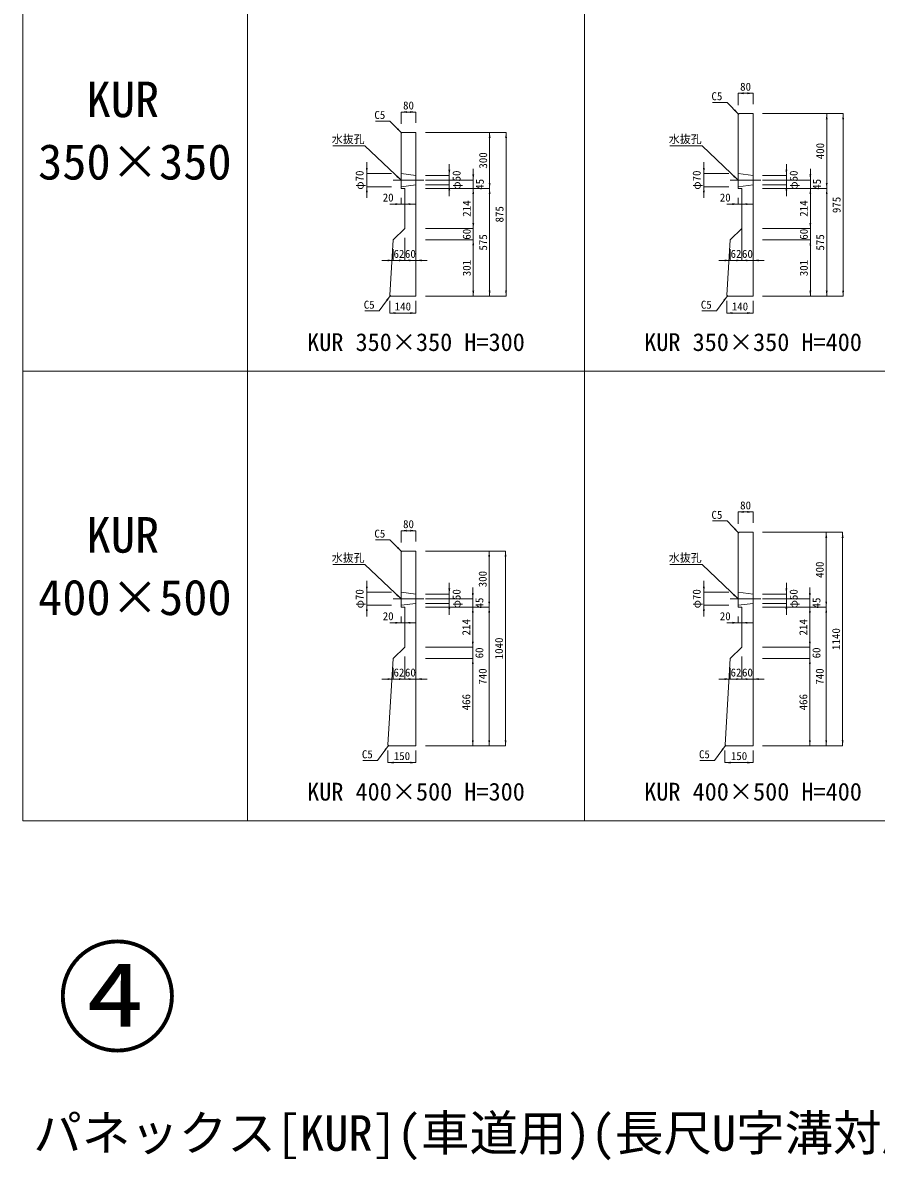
# Model space of a CAD drawing. Units: millimetres at full size, sheet at 1:40. Extents: x 86 to 35886, y -15691 to 10257.
# Drawn here: x 18686 to 23244, y -1812 to 4260 of the extents above; entities that cross this region are included whole.
import ezdxf
from ezdxf.enums import TextEntityAlignment as Align

# ---------------------------------------------------------------- set-up
doc = ezdxf.new("R2010")
doc.units = ezdxf.units.MM
doc.header["$LTSCALE"] = 40
doc.linetypes.add('DASHED', pattern=[7.5, 6, -1.5])
doc.linetypes.add('USER1', pattern=[28.575, 19.05, -3.175, 3.175, -3.175])
for name, color, linetype, lineweight in [('0_2', 7, 'USER1', 5), ('パネックスKUR', 2, 'Continuous', 20), ('図枠', 5, 'Continuous', 13), ('寸法線', 7, 'Continuous', 13), ('引出線', 4, 'Continuous', 13), ('補助線', 8, 'USER1', 13)]:
    doc.layers.add(name, color=color, linetype=linetype, lineweight=lineweight)
doc.layers.add('文字', color=7, linetype='Continuous')
doc.styles.add('ＭＳ ゴシック', font='')
doc.styles.get('ＭＳ ゴシック').set_extended_font_data('MS Gothic')

# ---------------------------------------------------------------- blocks, each defined once
blk = doc.blocks.new('filled_arrow')
at = {"color": 0, "linetype": 'Continuous', "lineweight": -2}
blk.add_solid([(7.5, 1.25), (0, 0), (7.5, -1.25)], dxfattribs=at)

msp = doc.modelspace()

# ---------------------------------------------------------------- linework, layer by layer
at = {"layer": '0_2'}
for p, q in [((20664.37, 3420), (20828.09, 3420)), ((22464.37, 3420), (22628.09, 3420)), ((20664.37, 1185), (20828.09, 1185)), ((22464.37, 1185), (22628.09, 1185))]:
    msp.add_line(p, q, dxfattribs=at)
at = {"layer": 'パネックスKUR'}
for p, q in [((22506.23, 3770), (22511.23, 3775)), ((22506.23, 3770), (22506.23, 3375)), ((22586.23, 3775), (22511.23, 3775)), ((22586.23, 3775), (22586.23, 2800)), ((20706.23, 3670), (20711.23, 3675)), ((20706.23, 3670), (20706.23, 3375)), ((20786.23, 3675), (20711.23, 3675)), ((20786.23, 3675), (20786.23, 2800)), ((20726.23, 3375), (20706.23, 3375)), ((20726.23, 3375), (20726.23, 3161)), ((22526.23, 3375), (22506.23, 3375)), ((22526.23, 3375), (22526.23, 3161)), ((20726.23, 3161), (20664.23, 3101)), ((22526.23, 3161), (22464.23, 3101)), ((20664.23, 3101), (20646.53, 2804.99)), ((22464.23, 3101), (22446.53, 2804.99)), ((20651.23, 2800), (20646.53, 2804.99)), ((20786.23, 2800), (20651.23, 2800)), ((22451.23, 2800), (22446.53, 2804.99)), ((22586.23, 2800), (22451.23, 2800)), ((22506.23, 1535), (22511.23, 1540)), ((22506.23, 1535), (22506.23, 1140)), ((22586.23, 1540), (22511.23, 1540)), ((22586.23, 1540), (22586.23, 400)), ((20706.23, 1435), (20711.23, 1440)), ((20706.23, 1435), (20706.23, 1140)), ((20786.23, 1440), (20711.23, 1440)), ((20786.23, 1440), (20786.23, 400)), ((20726.23, 1140), (20706.23, 1140)), ((20726.23, 1140), (20726.23, 926)), ((22526.23, 1140), (22506.23, 1140)), ((22526.23, 1140), (22526.23, 926)), ((20726.23, 926), (20664.23, 866)), ((22526.23, 926), (22464.23, 866)), ((20664.23, 866), (20636.53, 404.99)), ((22464.23, 866), (22436.53, 404.99)), ((20641.23, 400), (20636.53, 404.99)), ((20786.23, 400), (20641.23, 400)), ((22441.23, 400), (22436.53, 404.99)), ((22586.23, 400), (22441.23, 400))]:
    msp.add_line(p, q, dxfattribs=at)
at = {"layer": 'パネックスKUR', "linetype": 'DASHED', "lineweight": 5}
for p, q in [((20706.23, 3455), (20786.23, 3445)), ((22506.23, 3455), (22586.23, 3445)), ((20706.23, 3385), (20786.23, 3395)), ((22506.23, 3385), (22586.23, 3395)), ((20706.23, 1220), (20786.23, 1210)), ((22506.23, 1220), (22586.23, 1210)), ((20706.23, 1150), (20786.23, 1160)), ((22506.23, 1150), (22586.23, 1160))]:
    msp.add_line(p, q, dxfattribs=at)
at = {"layer": '図枠'}
for p, q in [((18686.23, 9000), (18686.23, 0)), ((19886.23, 9000), (19886.23, 0)), ((21686.23, 9000), (21686.23, 0)), ((18686.23, 2400), (34286.23, 2400)), ((18686.23, 2400), (34286.23, 2400)), ((18686.23, 0), (34286.23, 0))]:
    msp.add_line(p, q, dxfattribs=at)
at = {"layer": '寸法線'}
for p, q in [((22506.23, 3883.55), (22586.23, 3883.55)), ((22506.23, 3820), (22506.23, 3883.55)), ((22586.23, 3825), (22586.23, 3883.55)), ((20706.23, 3783.55), (20786.23, 3783.55)), ((20706.23, 3720), (20706.23, 3783.55)), ((20786.23, 3725), (20786.23, 3783.55)), ((22636.23, 3775), (23067.07, 3775)), ((22636.23, 3775), (22979.57, 3775)), ((22979.57, 3375), (22979.57, 3775)), ((23067.07, 2800), (23067.07, 3775)), ((20836.23, 3675), (21267.07, 3675)), ((20836.23, 3675), (21179.57, 3675)), ((21179.57, 3375), (21179.57, 3675)), ((21267.07, 2800), (21267.07, 3675)), ((20523.62, 3325), (20523.62, 3515)), ((20964.15, 3335), (20964.15, 3505)), ((21092.07, 3315), (21092.07, 3480)), ((22323.62, 3325), (22323.62, 3515)), ((22764.15, 3335), (22764.15, 3505)), ((22892.07, 3315), (22892.07, 3480)), ((20656.23, 3455), (20523.62, 3455)), ((20836.23, 3445), (20964.15, 3445)), ((20836.23, 3420), (21092.07, 3420)), ((22456.23, 3455), (22323.62, 3455)), ((22636.23, 3445), (22764.15, 3445)), ((22636.23, 3420), (22892.07, 3420)), ((20656.23, 3385), (20523.62, 3385)), ((20836.23, 3395), (20964.15, 3395)), ((20836.23, 3375), (21179.57, 3375)), ((20836.23, 3375), (21092.07, 3375)), ((20836.23, 3375), (21179.57, 3375)), ((20836.23, 3375), (21092.07, 3375)), ((21092.07, 3375), (21092.07, 3161)), ((21179.57, 3375), (21179.57, 2800)), ((22456.23, 3385), (22323.62, 3385)), ((22636.23, 3395), (22764.15, 3395)), ((22636.23, 3375), (22979.57, 3375)), ((22636.23, 3375), (22892.07, 3375)), ((22636.23, 3375), (22979.57, 3375)), ((22636.23, 3375), (22892.07, 3375)), ((22892.07, 3375), (22892.07, 3161)), ((22979.57, 3375), (22979.57, 2800)), ((20646.23, 3292), (20786.23, 3292)), ((20706.23, 3325), (20706.23, 3292)), ((20726.23, 3325), (20726.23, 3292)), ((22446.23, 3292), (22586.23, 3292)), ((22506.23, 3325), (22506.23, 3292)), ((22526.23, 3325), (22526.23, 3292)), ((21092.07, 3221), (21092.07, 3041)), ((22892.07, 3221), (22892.07, 3041)), ((20836.23, 3161), (21092.07, 3161)), ((20836.23, 3161), (21092.07, 3161)), ((22526.23, 3166), (22526.23, 2991.41)), ((22636.23, 3161), (22892.07, 3161)), ((22636.23, 3161), (22892.07, 3161)), ((20726.23, 3111), (20726.23, 2991.41)), ((20726.23, 3111), (20726.23, 2991.41)), ((20836.23, 3101), (21092.07, 3101)), ((20836.23, 3101), (21092.07, 3101)), ((21092.07, 3101), (21092.07, 2800)), ((22526.23, 3111), (22526.23, 2991.41)), ((22636.23, 3101), (22892.07, 3101)), ((22636.23, 3101), (22892.07, 3101)), ((22892.07, 3101), (22892.07, 2800)), ((20664.23, 3051), (20664.23, 2991.41)), ((20786.23, 3051), (20786.23, 2991.41)), ((22464.23, 3051), (22464.23, 2991.41)), ((22586.23, 3051), (22586.23, 2991.41)), ((20786.23, 2991.41), (20604.23, 2991.41)), ((20666.23, 2991.41), (20846.23, 2991.41)), ((22586.23, 2991.41), (22404.23, 2991.41)), ((22466.23, 2991.41), (22646.23, 2991.41)), ((20836.23, 2800), (21267.07, 2800)), ((20836.23, 2800), (21179.57, 2800)), ((20836.23, 2800), (21092.07, 2800)), ((22636.23, 2800), (23067.07, 2800)), ((22636.23, 2800), (22979.57, 2800)), ((22636.23, 2800), (22892.07, 2800)), ((20646.23, 2775), (20646.23, 2710.43)), ((20786.23, 2775), (20786.23, 2710.43)), ((22446.23, 2775), (22446.23, 2710.43)), ((22586.23, 2775), (22586.23, 2710.43)), ((20646.23, 2710.43), (20786.23, 2710.43)), ((22446.23, 2710.43), (22586.23, 2710.43)), ((22506.23, 1648.55), (22586.23, 1648.55)), ((22506.23, 1585), (22506.23, 1648.55)), ((22586.23, 1590), (22586.23, 1648.55)), ((20706.23, 1548.55), (20786.23, 1548.55)), ((20706.23, 1485), (20706.23, 1548.55)), ((20786.23, 1490), (20786.23, 1548.55)), ((22636.23, 1540), (23064.57, 1540)), ((22636.23, 1540), (22977.07, 1540)), ((22977.07, 1140), (22977.07, 1540)), ((23064.57, 400), (23064.57, 1540)), ((20836.23, 1440), (21264.57, 1440)), ((20836.23, 1440), (21177.07, 1440)), ((21177.07, 1140), (21177.07, 1440)), ((21264.57, 400), (21264.57, 1440)), ((20523.62, 1090), (20523.62, 1280)), ((22323.62, 1090), (22323.62, 1280)), ((20656.23, 1220), (20523.62, 1220)), ((20964.15, 1100), (20964.15, 1270)), ((21089.57, 1080), (21089.57, 1245)), ((22456.23, 1220), (22323.62, 1220)), ((22764.15, 1100), (22764.15, 1270)), ((22889.57, 1080), (22889.57, 1245)), ((20836.23, 1210), (20964.15, 1210)), ((20836.23, 1185), (21089.57, 1185)), ((20836.23, 1160), (20964.15, 1160)), ((22636.23, 1210), (22764.15, 1210)), ((22636.23, 1185), (22889.57, 1185)), ((22636.23, 1160), (22764.15, 1160)), ((20656.23, 1150), (20523.62, 1150)), ((20836.23, 1140), (21177.07, 1140)), ((20836.23, 1140), (21089.57, 1140)), ((20836.23, 1140), (21177.07, 1140)), ((20836.23, 1140), (21089.57, 1140)), ((21089.57, 1140), (21089.57, 926)), ((21177.07, 1140), (21177.07, 400)), ((22456.23, 1150), (22323.62, 1150)), ((22636.23, 1140), (22889.57, 1140)), ((22636.23, 1140), (22977.07, 1140)), ((22636.23, 1140), (22889.57, 1140)), ((22721.23, 1140), (22977.07, 1140)), ((22889.57, 1140), (22889.57, 926)), ((22977.07, 1140), (22977.07, 400)), ((20646.23, 1057), (20786.23, 1057)), ((20706.23, 1090), (20706.23, 1057)), ((20726.23, 1090), (20726.23, 1057)), ((22446.23, 1057), (22586.23, 1057)), ((22506.23, 1090), (22506.23, 1057)), ((22526.23, 1090), (22526.23, 1057)), ((21089.57, 986), (21089.57, 806)), ((22889.57, 986), (22889.57, 806)), ((20836.23, 926), (21089.57, 926)), ((20836.23, 926), (21089.57, 926)), ((22636.23, 926), (22889.57, 926)), ((22636.23, 926), (22889.57, 926)), ((20726.23, 876), (20726.23, 756.41)), ((20726.23, 876), (20726.23, 756.41)), ((20786.23, 876), (20786.23, 756.41)), ((20836.23, 866), (21089.57, 866)), ((20836.23, 866), (21089.57, 866)), ((21089.57, 866), (21089.57, 400)), ((22526.23, 876), (22526.23, 756.41)), ((22526.23, 876), (22526.23, 756.41)), ((22586.23, 876), (22586.23, 756.41)), ((22636.23, 866), (22889.57, 866)), ((22636.23, 866), (22889.57, 866)), ((22889.57, 866), (22889.57, 400)), ((20664.23, 816), (20664.23, 756.41)), ((22464.23, 816), (22464.23, 756.41)), ((20786.23, 756.41), (20604.23, 756.41)), ((20666.23, 756.41), (20846.23, 756.41)), ((22586.23, 756.41), (22404.23, 756.41)), ((22466.23, 756.41), (22646.23, 756.41)), ((20636.23, 375), (20636.23, 310.43)), ((20786.23, 375), (20786.23, 310.43)), ((20836.23, 400), (21264.57, 400)), ((20836.23, 400), (21177.07, 400)), ((20836.23, 400), (21089.57, 400)), ((22436.23, 375), (22436.23, 310.43)), ((22586.23, 375), (22586.23, 310.43)), ((22636.23, 400), (23064.57, 400)), ((22636.23, 400), (22977.07, 400)), ((22636.23, 400), (22889.57, 400)), ((20636.23, 310.43), (20786.23, 310.43)), ((22436.23, 310.43), (22586.23, 310.43))]:
    msp.add_line(p, q, dxfattribs=at)
at = {"layer": '引出線'}
for points in [[(22508.73, 3772.5), (22447.24, 3835.21), (22369.47, 3835.21)], [(20708.73, 3672.5), (20647.24, 3735.21), (20569.47, 3735.21)], [(20706.23, 3420), (20513.77, 3603.45), (20342.03, 3603.45)], [(22506.23, 3420), (22313.77, 3603.45), (22142.03, 3603.45)], [(20648.88, 2802.5), (20590.45, 2722.24), (20512.69, 2722.24)], [(22448.88, 2802.5), (22390.45, 2722.24), (22312.69, 2722.24)], [(22508.73, 1537.5), (22447.24, 1600.21), (22369.47, 1600.21)], [(20708.73, 1437.5), (20647.24, 1500.21), (20569.47, 1500.21)], [(20706.23, 1185), (20513.77, 1368.45), (20342.03, 1368.45)], [(22506.23, 1185), (22313.77, 1368.45), (22142.03, 1368.45)], [(20638.88, 402.5), (20580.45, 322.24), (20502.69, 322.24)], [(22438.88, 402.5), (22380.45, 322.24), (22302.69, 322.24)]]:
    msp.add_lwpolyline(points, dxfattribs=at)

# ---------------------------------------------------------------- block references
at = {"layer": '寸法線', "xscale": 4, "yscale": 4}
for p in [(22506.23, 3883.55), (20706.23, 3783.55), (20726.23, 3292), (22526.23, 3292), (20726.23, 2991.41), (20786.23, 2991.41), (22526.23, 2991.41), (22586.23, 2991.41), (20646.23, 2710.43), (22446.23, 2710.43), (22506.23, 1648.55), (20706.23, 1548.55), (20726.23, 1057), (22526.23, 1057), (20726.23, 756.41), (20786.23, 756.41), (22526.23, 756.41), (22586.23, 756.41), (20636.23, 310.43), (22436.23, 310.43)]:
    msp.add_blockref('filled_arrow', p, dxfattribs=at)
for p, rotation in [((22586.23, 3883.55), 180), ((20786.23, 3783.55), 180), ((22979.57, 3775), 270), ((23067.07, 3775), 270), ((21179.57, 3675), 270), ((21267.07, 3675), 270), ((20523.62, 3455), 90), ((20964.15, 3445), 90), ((22323.62, 3455), 90), ((22764.15, 3445), 90), ((21092.07, 3420), 90), ((21179.57, 3375), 90), ((22892.07, 3420), 90), ((22979.57, 3375), 90), ((20523.62, 3385), 270), ((20964.15, 3395), 270), ((21092.07, 3375), 270), ((21092.07, 3375), 270), ((21179.57, 3375), 270), ((22323.62, 3385), 270), ((22764.15, 3395), 270), ((22892.07, 3375), 270), ((22892.07, 3375), 270), ((22979.57, 3375), 270), ((20706.23, 3292), 180), ((22506.23, 3292), 180), ((21092.07, 3161), 90), ((21092.07, 3161), 90), ((22892.07, 3161), 90), ((22892.07, 3161), 90), ((21092.07, 3101), 270), ((21092.07, 3101), 270), ((22892.07, 3101), 270), ((22892.07, 3101), 270), ((20664.23, 2991.41), 180), ((20726.23, 2991.41), 180), ((22464.23, 2991.41), 180), ((22526.23, 2991.41), 180), ((21092.07, 2800), 90), ((21179.57, 2800), 90), ((21267.07, 2800), 90), ((22892.07, 2800), 90), ((22979.57, 2800), 90), ((23067.07, 2800), 90), ((20786.23, 2710.43), 180), ((22586.23, 2710.43), 180), ((22586.23, 1648.55), 180), ((20786.23, 1548.55), 180), ((22977.07, 1540), 270), ((23064.57, 1540), 270), ((21177.07, 1440), 270), ((21264.57, 1440), 270), ((20523.62, 1220), 90), ((20964.15, 1210), 90), ((21089.57, 1185), 90), ((22323.62, 1220), 90), ((22764.15, 1210), 90), ((22889.57, 1185), 90), ((20964.15, 1160), 270), ((21177.07, 1140), 90), ((22764.15, 1160), 270), ((22977.07, 1140), 90), ((20523.62, 1150), 270), ((21089.57, 1140), 270), ((21089.57, 1140), 270), ((21177.07, 1140), 270), ((22323.62, 1150), 270), ((22889.57, 1140), 270), ((22889.57, 1140), 270), ((22977.07, 1140), 270), ((20706.23, 1057), 180), ((22506.23, 1057), 180), ((21089.57, 926), 90), ((21089.57, 926), 90), ((22889.57, 926), 90), ((22889.57, 926), 90), ((21089.57, 866), 270), ((21089.57, 866), 270), ((22889.57, 866), 270), ((22889.57, 866), 270), ((20664.23, 756.41), 180), ((20726.23, 756.41), 180), ((22464.23, 756.41), 180), ((22526.23, 756.41), 180), ((21089.57, 400), 90), ((21177.07, 400), 90), ((21264.57, 400), 90), ((22889.57, 400), 90), ((22977.07, 400), 90), ((23064.57, 400), 90), ((20786.23, 310.43), 180), ((22586.23, 310.43), 180)]:
    msp.add_blockref('filled_arrow', p, dxfattribs=dict(at, rotation=rotation))
at = {"layer": '引出線', "xscale": 4, "yscale": 4}
for p, rotation in [((22508.73, 3772.5), 134.4), ((20708.73, 3672.5), 134.4), ((20706.23, 3420), 136.4), ((22506.23, 3420), 136.4), ((20648.88, 2802.5), 233.9), ((22448.88, 2802.5), 233.9), ((22508.73, 1537.5), 134.4), ((20708.73, 1437.5), 134.4), ((20706.23, 1185), 136.4), ((22506.23, 1185), 136.4), ((20638.88, 402.5), 233.9), ((22438.88, 402.5), 233.9)]:
    msp.add_blockref('filled_arrow', p, dxfattribs=dict(at, rotation=rotation))

# ---------------------------------------------------------------- texts
at = {"layer": '寸法線', "style": 'ＭＳ ゴシック'}
for s, p in [('80', (22546.23, 3918.55)), ('80', (20746.23, 3818.55)), ('20', (20637.64, 3327)), ('20', (22437.64, 3327)), ('62', (20695.23, 3026.41)), ('60', (20756.23, 3026.41)), ('62', (22495.23, 3026.41)), ('60', (22556.23, 3026.41)), ('140', (20716.23, 2745.43)), ('140', (22516.23, 2745.43)), ('80', (22546.23, 1683.55)), ('80', (20746.23, 1583.55)), ('20', (20637.64, 1092)), ('20', (22437.64, 1092)), ('62', (20695.23, 791.41)), ('60', (20756.23, 791.41)), ('62', (22495.23, 791.41)), ('60', (22556.23, 791.41)), ('150', (20711.23, 345.43)), ('150', (22511.23, 345.43))]:
    msp.add_text(s, height=42.72, dxfattribs=at).set_placement(p, align=Align.MIDDLE_CENTER)
for s, p in [('400', (22944.57, 3575)), ('300', (21144.57, 3525)), ('φ70', (20484.96, 3420)), ('φ50', (21002.81, 3420)), ('φ70', (22284.96, 3420)), ('φ50', (22802.81, 3420)), ('45', (21127.07, 3397.5)), ('45', (22927.07, 3397.5)), ('214', (21057.07, 3268)), ('214', (22857.07, 3268)), ('975', (23032.07, 3287.5)), ('875', (21232.07, 3237.5)), ('60', (21057.07, 3131)), ('575', (21144.57, 3087.5)), ('60', (22857.07, 3131)), ('575', (22944.57, 3087.5)), ('301', (21057.07, 2950.5)), ('301', (22857.07, 2950.5)), ('400', (22942.07, 1340)), ('300', (21142.07, 1290)), ('φ70', (20484.96, 1185)), ('φ50', (21002.81, 1185)), ('φ70', (22284.96, 1185)), ('φ50', (22802.81, 1185)), ('45', (21124.57, 1162.5)), ('45', (22924.57, 1162.5)), ('214', (21054.57, 1033)), ('214', (22854.57, 1033)), ('1040', (21229.57, 920)), ('1140', (23029.57, 970)), ('60', (21124.57, 896)), ('60', (22924.57, 896)), ('740', (21142.07, 770)), ('740', (22942.07, 770)), ('466', (21054.57, 633)), ('466', (22854.57, 633))]:
    msp.add_text(s, height=42.72, rotation=90, dxfattribs=at).set_placement(p, align=Align.MIDDLE_CENTER)
at = {"layer": '引出線', "style": 'ＭＳ ゴシック'}
for s, p in [('C5', (22422.24, 3889.21)), ('C5', (20622.24, 3789.21)), ('水抜孔', (20511.52, 3659.73)), ('水抜孔', (22311.52, 3659.73)), ('C5', (20565.45, 2776.24)), ('C5', (22365.45, 2776.24)), ('C5', (22422.24, 1654.21)), ('C5', (20622.24, 1554.21)), ('水抜孔', (20511.52, 1424.73)), ('水抜孔', (22311.52, 1424.73)), ('C5', (20555.45, 376.24)), ('C5', (22355.45, 376.24))]:
    msp.add_text(s, height=42.72, dxfattribs=at).set_placement(p, align=Align.TOP_RIGHT)
at = {"layer": '文字', "style": 'ＭＳ ゴシック'}
for s, p in [('KUR ', (19027.23, 3946.17)), ('350×350', (18768.23, 3612.83)), ('KUR ', (19027.23, 1621.17)), ('400×500', (18768.23, 1287.83))]:
    msp.add_text(s, height=189.9, dxfattribs=at).set_placement(p, align=Align.TOP_LEFT)
for s, p in [('KUR 350×350 H=300', (20786.23, 2555.22)), ('KUR 350×350 H=400', (22586.23, 2555.22)), ('KUR 400×500 H=300', (20786.23, 155.22)), ('KUR 400×500 H=400', (22586.23, 155.22))]:
    msp.add_text(s, height=94.94, dxfattribs=at).set_placement(p, align=Align.MIDDLE_CENTER)
msp.add_text('パネックス[KUR](車道用)(長尺U字溝対応簡易土留め板)組立断面図', height=189.9, dxfattribs=at).set_placement((18742.71, -1818.72), align=Align.BOTTOM_LEFT)
at = {"layer": '補助線', "color": 1, "style": 'ＭＳ ゴシック'}
msp.add_text('④', height=474.7, dxfattribs=at).set_placement((18867.75, -1324.02), align=Align.BOTTOM_LEFT)

doc.saveas('drawing.dxf')
